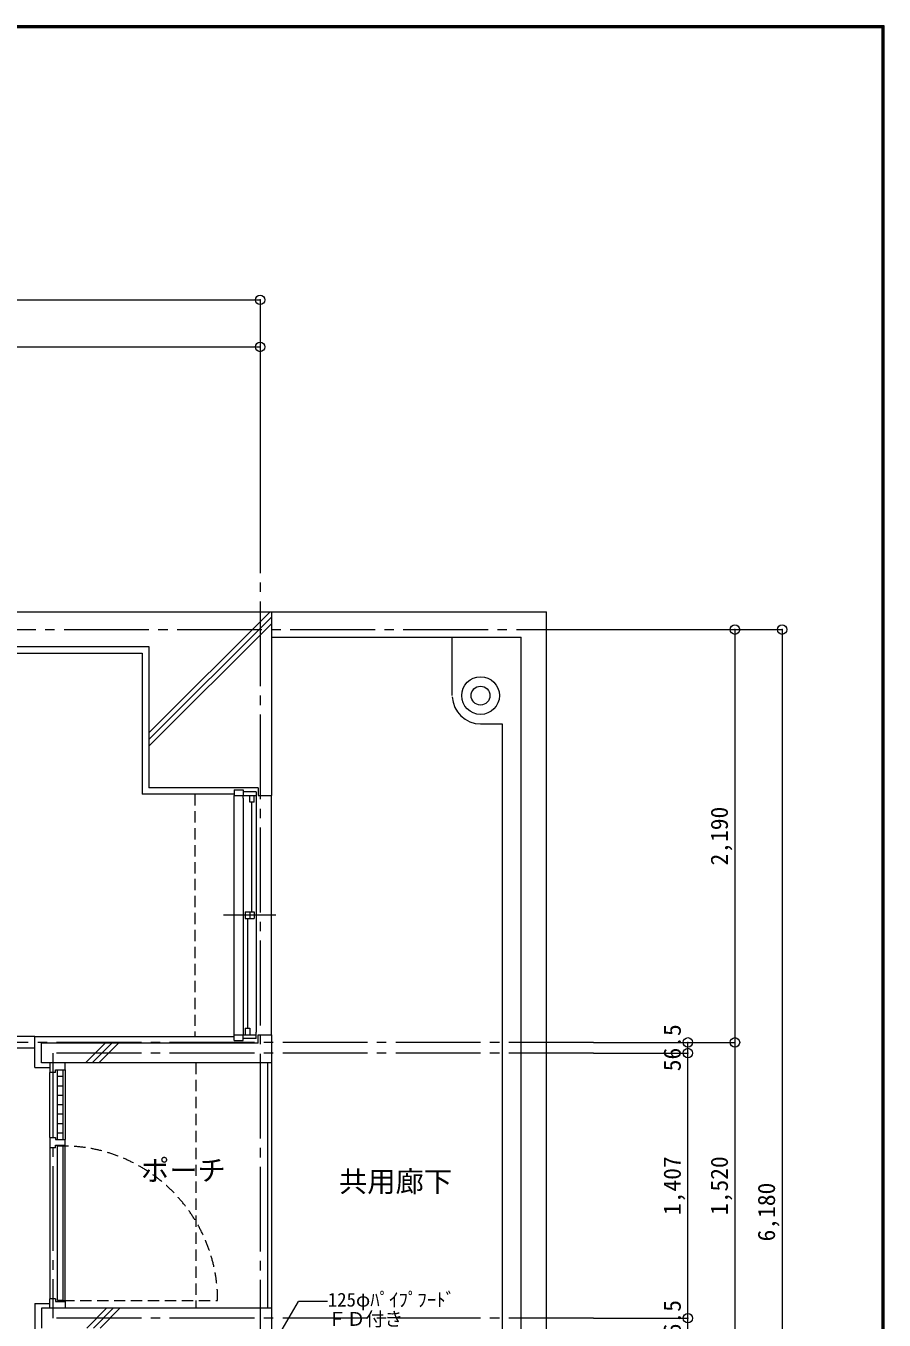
# Model space of a CAD drawing. Units: millimetres at full size, sheet at 1:50. Extents: x -9674 to 9699, y -6794 to 6791.
# Drawn here: x 5145 to 9699, y -76 to 6791 of the extents above; entities that cross this region are included whole.
import ezdxf
from ezdxf.enums import TextEntityAlignment as Align

# ---------------------------------------------------------------- set-up
doc = ezdxf.new("R2010")
doc.units = ezdxf.units.MM
doc.header["$LTSCALE"] = 50
doc.header["$PDMODE"] = 32
doc.header["$PDSIZE"] = 50
doc.linetypes.add('CHAIN2', pattern=[12, 9, -1, 1, -1])
doc.linetypes.add('DASHED1', pattern=[1.8, 1.2, -0.6])
for name, color, linetype, lineweight in [('0-0_図面枠', 7, 'Continuous', 9), ('1-0_芯', 134, 'CHAIN2', 9), ('1-1_躯体', 134, 'Continuous', 9), ('1-2_間仕切', 134, 'Continuous', 9), ('1-3_建具', 134, 'Continuous', 9), ('1-6_ﾊﾞﾙｺﾆｰ・階段', 134, 'Continuous', 9), ('1-8_ハッチ', 134, 'Continuous', 9), ('1-A_文字', 134, 'Continuous', 9), ('1-B_寸法', 134, 'Continuous', 9), ('1-C_梁', 134, 'DASHED1', 9), ('2-7_その他', 2, 'Continuous', 25)]:
    doc.layers.add(name, color=color, linetype=linetype, lineweight=lineweight)
doc.styles.add('ＭＳ ゴシック', font='')
doc.styles.get('ＭＳ ゴシック').set_extended_font_data('MS Gothic')

msp = doc.modelspace()

# ---------------------------------------------------------------- linework, layer by layer
at = {"layer": '0-0_図面枠'}
for p, q in [((9697.16, 6789.66), (-9672.16, 6789.66)), ((9695.4, 6787.9), (-9670.4, 6787.9)), ((-9668.64, 6786.14), (9693.64, 6786.14)), ((9691.87, 6784.38), (-9666.87, 6784.38)), ((9690.11, 6782.61), (-9665.11, 6782.61)), ((9688.35, 6780.85), (-9663.35, 6780.85)), ((9688.35, -6783.35), (9688.35, 6780.85)), ((9690.11, -6785.11), (9690.11, 6782.61)), ((9691.87, -6786.88), (9691.87, 6784.38)), ((9693.64, 6786.14), (9693.64, -6788.64)), ((9695.4, -6790.4), (9695.4, 6787.9)), ((9697.16, -6792.16), (9697.16, 6789.66))]:
    msp.add_line(p, q, dxfattribs=at)
msp.add_lwpolyline([(9698.92, -6793.93), (9698.92, 6791.43), (-9673.92, 6791.43)], dxfattribs=at)
at = {"layer": '1-0_芯'}
for p, q in [((6387.5, 4337.68), (6387.5, -3842.32)), ((-8452.5, 3587.68), (8157.5, 3587.68)), ((8157.5, 1397.68), (1987.5, 1397.68)), ((5287.5, 1341.18), (5287.5, -65.82)), ((8157.5, 1341.18), (5287.5, 1341.18)), ((8157.5, -65.82), (5287.5, -65.82))]:
    msp.add_line(p, q, dxfattribs=at)
at = {"layer": '1-1_躯体'}
for p, q in [((4172.5, 3682.68), (6447.5, 3682.68)), ((6447.5, 3682.68), (6447.5, 2707.66)), ((4212.5, 3497.68), (5797.5, 3497.68)), ((5797.5, 3497.68), (5797.5, 2747.66)), ((6377.5, 2747.66), (5797.5, 2747.66)), ((6377.5, 2747.66), (6377.5, 2707.66)), ((6377.5, 2707.66), (6447.5, 2707.66)), ((6377.5, 1393.68), (5227.5, 1393.68)), ((6377.5, 1393.68), (6377.5, 1437.66)), ((6447.5, -13.32), (6447.5, -158.34))]:
    msp.add_line(p, q, dxfattribs=at)
for points in [[(6447.5, 1288.68), (5227.5, 1288.68), (5227.5, 1393.68)], [(6377.5, 1437.66), (6447.5, 1437.66), (6447.5, 1288.68)], [(6447.5, -13.32), (5227.5, -13.32), (5227.5, -118.32)]]:
    msp.add_lwpolyline(points, dxfattribs=at)
at = {"layer": '1-2_間仕切'}
for p, q in [((5192.5, 1428.68), (3667.5, 1428.68)), ((5192.5, 1367.68), (3667.5, 1367.68))]:
    msp.add_line(p, q, dxfattribs=at)
at = {"layer": '1-3_建具'}
for p, q in [((6250.5, 2737.66), (6251.53, 2737.66)), ((6250.5, 2737.66), (6297.5, 2737.66)), ((6250.5, 1437.66), (6250.5, 2707.66)), ((6297.5, 2737.66), (6297.5, 2707.66)), ((6367.5, 2727.66), (6297.5, 2727.66)), ((6297.5, 2707.66), (6367.5, 2707.66)), ((6297.5, 2692.66), (6297.5, 2707.66)), ((6297.5, 2692.66), (6297.5, 1452.66)), ((6332.5, 2672.66), (6332.5, 2707.66)), ((6356.5, 2672.66), (6356.5, 2707.66)), ((6367.5, 2727.66), (6367.5, 2692.66)), ((6367.5, 2692.66), (6367.5, 1452.66)), ((6447.5, 1437.66), (6447.5, 2707.66)), ((6356.5, 2672.66), (6332.5, 2672.66)), ((6344.5, 2090.16), (6344.5, 2672.66)), ((6470.98, 2072.66), (6194.02, 2072.66)), ((6308.5, 2090.16), (6308.5, 2055.16)), ((6308.5, 2090.16), (6356.5, 2090.16)), ((6332.5, 2090.16), (6332.5, 2055.16)), ((6356.5, 2090.16), (6356.5, 2055.16)), ((6308.5, 2055.16), (6356.5, 2055.16)), ((6320.5, 2055.16), (6320.5, 1472.66)), ((6297.5, 1452.66), (6297.5, 1437.66)), ((6308.5, 1472.66), (6332.5, 1472.66)), ((6308.5, 1472.66), (6308.5, 1437.66)), ((6332.5, 1472.66), (6332.5, 1437.66)), ((6367.5, 1417.66), (6367.5, 1452.66)), ((6250.5, 1437.66), (6297.5, 1437.66)), ((6250.5, 1407.66), (6250.5, 1437.66)), ((6250.5, 1407.66), (6251.53, 1407.66)), ((6250.5, 1407.66), (6297.5, 1407.66)), ((6297.5, 1437.66), (6367.5, 1437.66)), ((6297.5, 1407.66), (6297.5, 1437.66)), ((6367.5, 1417.66), (6297.5, 1417.66)), ((5272.5, 1288.68), (5272.5, 1237.68)), ((5272.5, 1273.68), (5272.5, 1252.68)), ((5302.5, 1237.68), (5272.5, 1237.68)), ((5272.5, 892.68), (5272.5, 1237.68)), ((5312.5, 882.68), (5312.5, 1252.68)), ((5342.5, 882.68), (5342.5, 1252.68)), ((5352.5, 1252.68), (5352.5, 1288.68)), ((5352.5, 1252.68), (5352.5, 882.68)), ((5312.5, 1217.68), (5342.5, 1217.68)), ((5312.5, 1167.68), (5342.5, 1167.68)), ((5312.5, 1117.68), (5342.5, 1117.68)), ((5312.5, 1067.68), (5342.5, 1067.68)), ((5312.5, 1017.68), (5342.5, 1017.68)), ((5312.5, 967.68), (5342.5, 967.68)), ((5312.5, 917.68), (5342.5, 917.68)), ((5272.5, 892.68), (5272.5, 837.68)), ((5302.5, 837.68), (5272.5, 837.68)), ((5272.5, 837.68), (5272.5, 37.68)), ((5302.5, 837.68), (5302.5, 852.68)), ((5312.5, 27.68), (5312.5, 847.68)), ((5342.5, 847.68), (5312.5, 847.68)), ((5342.5, 27.68), (5342.5, 847.68)), ((5352.5, 22.68), (5352.5, 852.68)), ((5302.5, 37.68), (5272.5, 37.68)), ((5272.5, -13.32), (5272.5, 37.68)), ((5272.5, 1.68), (5272.5, 22.68)), ((5342.5, 27.68), (5312.5, 27.68)), ((5352.5, 22.68), (5352.5, -13.32))]:
    msp.add_line(p, q, dxfattribs=at)
at = {"layer": '1-3_建具', "linetype": 'DASHED1'}
msp.add_line((5342.5, 27.68), (6162.5, 27.68), dxfattribs=at)
at = {"layer": '1-3_建具'}
for points in [[(6250.5, 2737.66), (6250.5, 2707.66), (6297.5, 2707.66)], [(5302.5, 1237.68), (5302.5, 1252.68), (5352.5, 1252.68)], [(5272.5, 892.68), (5302.5, 892.68), (5302.5, 882.68), (5352.5, 882.68)], [(5302.5, 852.68), (5352.5, 852.68), (5352.5, 882.68)], [(5302.5, 37.68), (5302.5, 22.68), (5352.5, 22.68)]]:
    msp.add_lwpolyline(points, dxfattribs=at)
at = {"layer": '1-3_建具', "linetype": 'DASHED1'}
msp.add_arc((5342.5, 27.68), 820, 0, 90, dxfattribs=at)
at = {"layer": '1-6_ﾊﾞﾙｺﾆｰ・階段'}
for p, q in [((6447.5, 3682.68), (7907.5, 3682.68)), ((7907.5, -627.32), (7907.5, 3682.68)), ((6447.5, 3547.68), (7772.5, 3547.68)), ((7407.5, 3237.68), (7407.5, 3547.68)), ((7772.5, -669.25), (7772.5, 3547.68)), ((6427.5, 1288.68), (6427.5, -13.32)), ((6447.5, 1288.68), (6447.5, -13.32))]:
    msp.add_line(p, q, dxfattribs=at)
msp.add_lwpolyline([(7557.5, 3087.68), (7672.5, 3087.68), (7672.5, -700.3)], dxfattribs=at)
for radius in [100, 50]:
    msp.add_circle((7557.5, 3237.68), radius, dxfattribs=at)
msp.add_arc((7557.5, 3237.68), 150, 182.22671, 270, dxfattribs=at)
at = {"layer": '1-8_ハッチ'}
for p, q in [((5797.5, 3039.43), (6440.76, 3682.68)), ((5797.5, 3004.07), (6447.5, 3654.07)), ((5797.5, 2968.72), (6447.5, 3618.72)), ((4202.5, 3462.68), (5762.5, 3462.68)), ((5762.5, 3462.68), (5762.5, 2714.66)), ((6250.5, 2714.66), (5762.5, 2714.66)), ((5192.5, 1263.68), (5192.5, 1428.68)), ((5192.5, 1428.68), (6250.5, 1428.68)), ((5460.97, 1288.68), (5565.97, 1393.68)), ((5496.33, 1288.68), (5601.33, 1393.68)), ((5531.68, 1288.68), (5636.68, 1393.68)), ((5192.5, 1263.68), (5272.5, 1263.68)), ((5192.5, 11.68), (5272.5, 11.68)), ((5192.5, 11.68), (5192.5, -153.32)), ((5468.18, -118.32), (5573.18, -13.32)), ((5503.54, -118.32), (5608.54, -13.32)), ((5538.89, -118.32), (5643.89, -13.32))]:
    msp.add_line(p, q, dxfattribs=at)
at = {"layer": '1-B_寸法'}
for p, q in [((1987.5, 5337.68), (6387.5, 5337.68)), ((6387.5, 5337.68), (6387.5, 4337.68)), ((2787.5, 5087.68), (6387.5, 5087.68)), ((8157.5, 3587.68), (9157.5, 3587.68)), ((8907.5, 3587.68), (8907.5, 1397.68)), ((9157.5, 3587.68), (9157.5, -2592.32)), ((8157.5, 1397.68), (8907.5, 1397.68)), ((8907.5, 1397.68), (8907.5, -122.32)), ((8157.5, 1341.18), (8657.5, 1341.18)), ((8157.5, -65.82), (8657.5, -65.82)), ((8657.5, -122.32), (8657.5, -65.82))]:
    msp.add_line(p, q, dxfattribs=at)
msp.add_lwpolyline([(8657.5, -65.82), (8657.5, 1341.18), (8657.5, 1397.68)], dxfattribs=at)
for p in [(6387.5, 5337.68), (6387.5, 5087.68), (8907.5, 3587.68), (9157.5, 3587.68), (8657.5, 1397.68), (8907.5, 1397.68), (8657.5, 1341.18), (8657.5, -65.82)]:
    msp.add_point(p, dxfattribs=at)
at = {"layer": '1-C_梁'}
for p, q in [((6041.53, 2714.66), (6041.53, 1428.68)), ((6046.93, 1288.68), (6046.93, -13.32))]:
    msp.add_line(p, q, dxfattribs=at)
at = {"layer": '2-7_その他', "color": 7, "lineweight": 9}
for p in [(6480.8, -169.19), (6746.12, 22.59)]:
    msp.add_line(p, (6591.52, 22.59), dxfattribs=at)

# ---------------------------------------------------------------- texts
at = {"layer": '1-A_文字', "style": 'ＭＳ ゴシック'}
for s, p in [('ポーチ', (5756.14, 630.89)), ('共用廊下', (6806.24, 571.34))]:
    msp.add_text(s, height=110, dxfattribs=at).set_placement(p, align=Align.BOTTOM_LEFT)
at = {"layer": '1-B_寸法', "style": 'ＭＳ ゴシック'}
for s, p in [('2,190', (8897.5, 2336.43)), ('56.5', (8647.5, 1244.43)), ('1,407', (8647.5, 481.43)), ('1,520', (8897.5, 481.43)), ('6,180', (9147.5, 341.43)), ('56.5', (8647.5, -219.07))]:
    msp.add_text(s, height=91.64, rotation=90, dxfattribs=at).set_placement(p, align=Align.BOTTOM_LEFT)
at = {"layer": '2-7_その他', "color": 7, "style": 'ＭＳ ゴシック'}
for s, p in [('125φﾊﾟｲﾌﾟﾌｰﾄﾞ', (6746.75, -26.35)), ('ＦＤ付き', (6746.75, -128.47))]:
    msp.add_text(s, height=73.31, dxfattribs=at).set_placement(p, align=Align.BOTTOM_LEFT)

doc.saveas('drawing.dxf')
